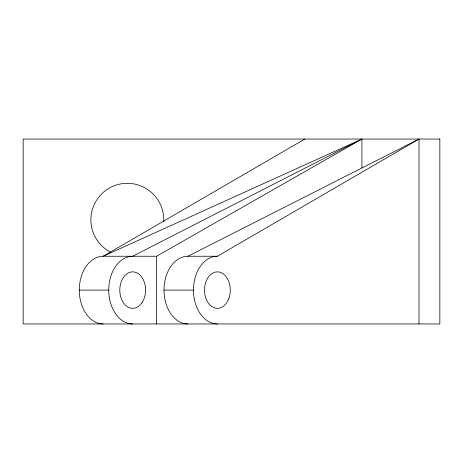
<?xml version="1.0" encoding="UTF-8"?>
<svg xmlns="http://www.w3.org/2000/svg" width="463" height="463" viewBox="0 0 463 463"><rect width="100%" height="100%" fill="white"/><g stroke="black" fill="none" stroke-linecap="round" stroke-linejoin="round"><path stroke-width="0.69" d="M304.839 139.045L103.22 256.242A33.857 23.943 -90 0 0 79.283 290.098A33.857 23.943 -90 0 0 103.22 323.955M187.932 323.955A33.857 23.943 -90 0 1 163.995 290.098L193.459 290.098A33.857 23.943 90 0 1 217.402 256.242L419.015 139.045L419.015 323.955M79.283 290.098L108.747 290.098A33.857 23.943 90 0 1 132.684 256.242L361.927 139.045L103.22 256.242L156.627 256.242L361.927 139.045L361.927 167.982M163.995 290.098A33.857 23.943 -90 0 1 187.932 256.242L419.015 139.045M187.932 256.242L217.402 256.242M156.627 256.242L156.627 323.955M217.402 323.955A33.857 23.943 -90 0 1 193.459 290.098M132.684 323.955A33.857 23.943 -90 0 1 108.759 290.098M110.883 252.323A36.461 36.461 0 0 1 92.837 207.951A36.461 36.461 0 0 1 134.322 183.996A36.461 36.461 0 0 1 163.728 221.812M439.85 139.045L23.15 139.045L23.15 323.955L439.85 323.955L439.85 139.045M228.566 299.214A18.231 12.889 -90 0 0 217.402 271.868A18.231 12.889 -90 0 0 206.238 299.214A18.231 12.889 -90 0 0 228.566 299.214M141.8 302.987A18.231 12.889 -90 0 0 136.024 272.487A18.231 12.889 -90 0 0 120.235 294.815A18.231 12.889 -90 0 0 141.8 302.987"/></g></svg>
